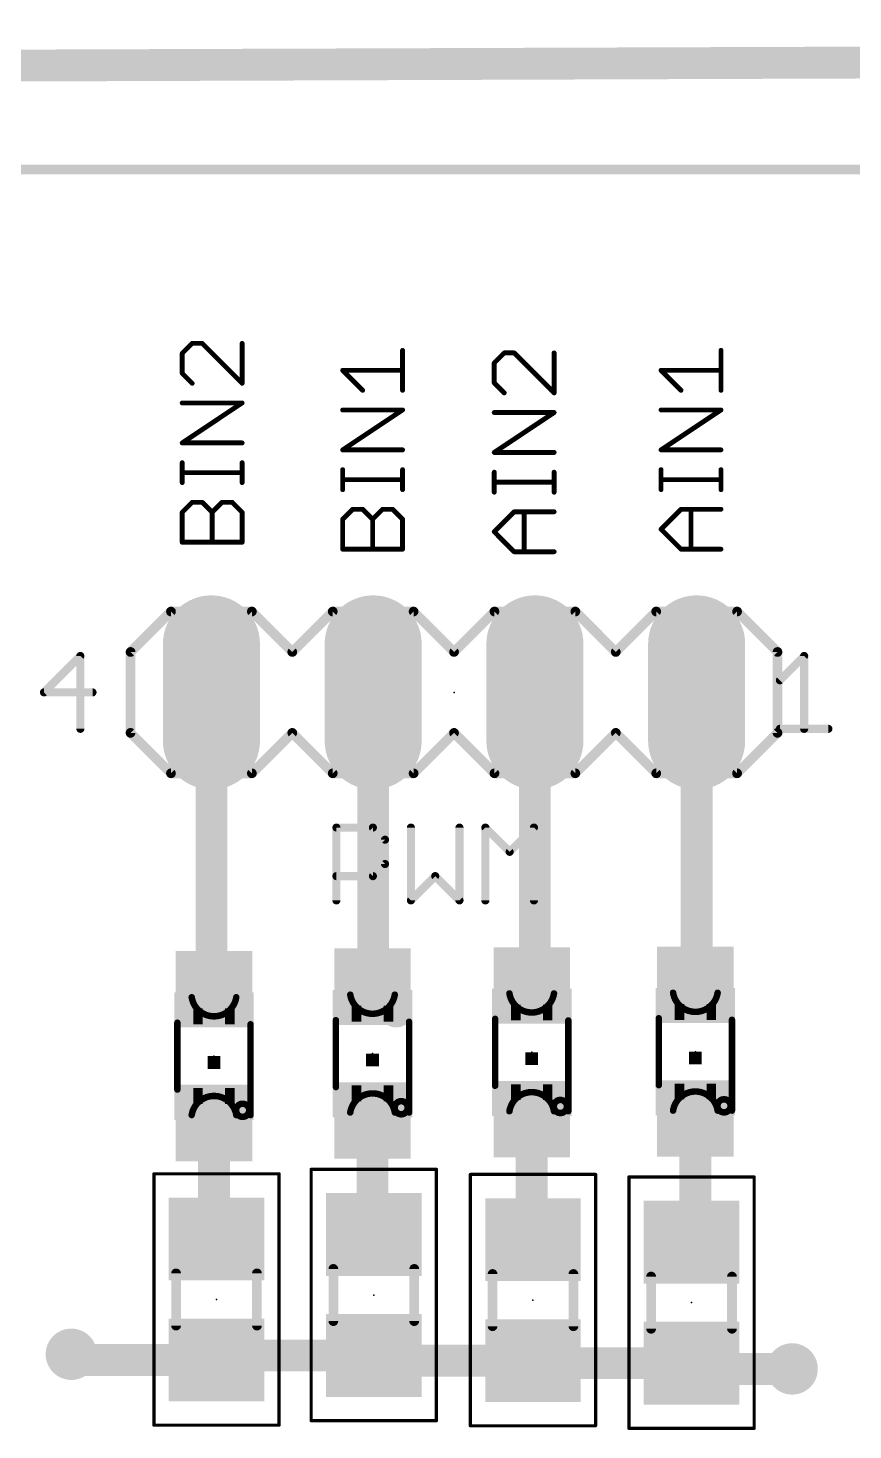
# Model space of a CAD drawing. Extents: x -18 to 155, y -13 to 99.
# Drawn here: x 56.08 to 69.04, y 77.21 to 99.22 of the extents above; entities that cross this region are included whole.
import ezdxf

# ---------------------------------------------------------------- set-up
doc = ezdxf.new("R2010")
doc.units = 0
for name, color, linetype in [('1', 22, 'CONTINUOUS'), ('17', 82, 'CONTINUOUS'), ('18', 82, 'CONTINUOUS'), ('20', 253, 'CONTINUOUS'), ('21', 253, 'CONTINUOUS'), ('23', 7, 'CONTINUOUS'), ('25', 253, 'CONTINUOUS'), ('39', 22, 'CONTINUOUS'), ('51', 253, 'CONTINUOUS')]:
    doc.layers.add(name, color=color, linetype=linetype)

# ---------------------------------------------------------------- blocks, each defined once
blk = doc.blocks.new('RECT')
blk.add_solid([(-0.5, -0.5), (0.5, -0.5), (-0.5, 0.5), (0.5, 0.5)])
blk = doc.blocks.new('LONGP100')
at = {"const_width": 1}
blk.add_lwpolyline([(-0.5, 0), (0.5, 0)], dxfattribs=at)
at = {"const_width": 0.5}
for points in [[(-0.5, 0.25, 1), (-0.5, -0.25)], [(0.5, -0.25, 1), (0.5, 0.25)]]:
    blk.add_lwpolyline(points, format="xyb", dxfattribs=at)
blk = doc.blocks.new('ROUNDV')
at = {"const_width": 0.5}
blk.add_lwpolyline([(0, -0.25, 1), (0, 0.25, 1), (0, -0.25)], format="xyb", dxfattribs=at)

msp = doc.modelspace()

# ---------------------------------------------------------------- linework, layer by layer
at = {"layer": '1', "const_width": 0.5}
for points in [[(-17.4, 98.37), (151.16, 98.97)], [(58.96, 88.79), (58.96, 84.17)], [(61.5, 88.79), (61.5, 84.14)], [(64.04, 88.79), (64.04, 84.24)], [(66.58, 88.79), (66.58, 84.22)], [(58.96, 84.17), (59, 84.13)], [(61.86, 83.8), (61.49, 84.17)], [(61.5, 84.14), (61.86, 83.78)], [(64.04, 84.24), (63.99, 84.19)], [(66.58, 84.22), (66.56, 84.2)], [(61.86, 83.78), (61.86, 83.8)], [(61.49, 82.07), (61.49, 80.3)], [(63.99, 82.09), (63.99, 80.22)], [(66.56, 82.1), (66.56, 80.22)], [(59, 82.03), (59, 80.25)], [(59, 80.25), (59.04, 80.21)], [(61.49, 80.3), (61.51, 80.28)], [(63.99, 80.22), (64.01, 80.2)], [(66.56, 80.22), (66.5, 80.16)], [(56.76, 78.4), (56.85, 78.31)], [(59.04, 78.31), (59.11, 78.38)], [(59.11, 78.38), (61.51, 78.38)], [(61.51, 78.38), (61.59, 78.3)], [(56.85, 78.31), (59.04, 78.31)], [(61.59, 78.3), (64.01, 78.3)], [(64.01, 78.3), (64.05, 78.26)], [(64.05, 78.26), (66.5, 78.26)], [(66.5, 78.26), (66.59, 78.17)], [(66.59, 78.17), (68.08, 78.17)]]:
    msp.add_lwpolyline(points, dxfattribs=at)
at = {"layer": '1', "const_width": 0.25}
for points in [[(59.085, 88.79, 1), (58.835, 88.79)], [(61.625, 88.79, 1), (61.375, 88.79)], [(64.165, 88.79, 1), (63.915, 88.79)], [(66.705, 88.79, 1), (66.455, 88.79)], [(59.0484, 84.2584, 1), (58.8716, 84.0816)], [(58.835, 84.17, 1), (59.085, 84.17)], [(58.9116, 84.0416, 1), (59.0884, 84.2184)], [(61.5784, 84.2584, 1), (61.4016, 84.0816)], [(61.5884, 84.2284, 1), (61.4116, 84.0516)], [(63.9016, 84.2784, 1), (64.0784, 84.1016)], [(63.915, 84.24, 1), (64.165, 84.24)], [(64.1284, 84.1516, 1), (63.9516, 84.3284)], [(66.4716, 84.2884, 1), (66.6484, 84.1116)], [(66.455, 84.22, 1), (66.705, 84.22)], [(66.6684, 84.1316, 1), (66.4916, 84.3084)], [(61.375, 84.14, 1), (61.625, 84.14)], [(61.985, 83.8, 1), (61.735, 83.8)], [(61.735, 83.78, 1), (61.985, 83.78)], [(61.7716, 83.7116, 1), (61.9484, 83.8884)], [(61.7716, 83.6916, 1), (61.9484, 83.8684)], [(61.615, 82.07, 1), (61.365, 82.07)], [(64.115, 82.09, 1), (63.865, 82.09)], [(66.685, 82.1, 1), (66.435, 82.1)], [(59.125, 82.03, 1), (58.875, 82.03)], [(59.0884, 80.3384, 1), (58.9116, 80.1616)], [(58.875, 80.25, 1), (59.125, 80.25)], [(58.9516, 80.1216, 1), (59.1284, 80.2984)], [(61.5784, 80.3884, 1), (61.4016, 80.2116)], [(61.365, 80.3, 1), (61.615, 80.3)], [(61.4216, 80.1916, 1), (61.5984, 80.3684)], [(64.0784, 80.3084, 1), (63.9016, 80.1316)], [(63.865, 80.22, 1), (64.115, 80.22)], [(63.9216, 80.1116, 1), (64.0984, 80.2884)], [(66.4116, 80.2484, 1), (66.5884, 80.0716)], [(66.435, 80.22, 1), (66.685, 80.22)], [(66.6484, 80.1316, 1), (66.4716, 80.3084)], [(56.8484, 78.4884, 1), (56.6716, 78.3116)], [(59.11, 78.505, 1), (59.11, 78.255)], [(59.1984, 78.2916, 1), (59.0216, 78.4684)], [(61.5984, 78.4684, 1), (61.4216, 78.2916)], [(61.51, 78.255, 1), (61.51, 78.505)], [(56.85, 78.435, 1), (56.85, 78.185)], [(56.7616, 78.2216, 1), (56.9384, 78.3984)], [(58.9516, 78.3984, 1), (59.1284, 78.2216)], [(59.04, 78.185, 1), (59.04, 78.435)], [(61.59, 78.425, 1), (61.59, 78.175)], [(61.5016, 78.2116, 1), (61.6784, 78.3884)], [(64.0984, 78.3884, 1), (63.9216, 78.2116)], [(64.05, 78.385, 1), (64.05, 78.135)], [(63.9616, 78.1716, 1), (64.1384, 78.3484)], [(64.01, 78.175, 1), (64.01, 78.425)], [(66.5884, 78.3484, 1), (66.4116, 78.1716)], [(66.59, 78.295, 1), (66.59, 78.045)], [(66.5, 78.135, 1), (66.5, 78.385)], [(66.5016, 78.0816, 1), (66.6784, 78.2584)], [(68.08, 78.045, 1), (68.08, 78.295)]]:
    msp.add_lwpolyline(points, format="xyb", dxfattribs=at)
at = {"layer": '20', "const_width": 0.1524}
msp.add_lwpolyline([(-12, 97), (144, 97)], dxfattribs=at)
at = {"layer": '21'}
for points, const_width in [([(57.69, 89.425), (58.325, 90.06)], 0.1524), ([(58.325, 90.06), (59.595, 90.06)], 0.1524), ([(60.23, 89.425), (59.595, 90.06)], 0.1524), ([(60.23, 89.425), (60.865, 90.06)], 0.1524), ([(60.865, 90.06), (62.135, 90.06)], 0.1524), ([(62.135, 90.06), (62.77, 89.425)], 0.1524), ([(62.77, 89.425), (63.405, 90.06)], 0.1524), ([(63.405, 90.06), (64.675, 90.06)], 0.1524), ([(64.675, 90.06), (65.31, 89.425)], 0.1524), ([(65.31, 89.425), (65.945, 90.06)], 0.1524), ([(65.945, 90.06), (67.215, 90.06)], 0.1524), ([(67.85, 89.425), (67.215, 90.06)], 0.1524), ([(56.9021, 89.3625), (56.3301, 88.7905)], 0.127), ([(56.9021, 88.2185), (56.9021, 89.3625)], 0.127), ([(57.69, 88.155), (57.69, 89.425)], 0.1524), ([(67.85, 88.155), (67.85, 89.425)], 0.1524), ([(67.8871, 88.9811), (68.2684, 89.3625)], 0.127), ([(68.2684, 89.3625), (68.2684, 88.2185)], 0.127), ([(56.3301, 88.7905), (57.0928, 88.7905)], 0.127), ([(67.8871, 88.2185), (68.6498, 88.2185)], 0.127), ([(58.325, 87.52), (57.69, 88.155)], 0.1524), ([(59.595, 87.52), (60.23, 88.155)], 0.1524), ([(60.865, 87.52), (60.23, 88.155)], 0.1524), ([(62.77, 88.155), (62.135, 87.52)], 0.1524), ([(63.405, 87.52), (62.77, 88.155)], 0.1524), ([(65.31, 88.155), (64.675, 87.52)], 0.1524), ([(65.945, 87.52), (65.31, 88.155)], 0.1524), ([(67.215, 87.52), (67.85, 88.155)], 0.1524), ([(59.595, 87.52), (58.325, 87.52)], 0.1524), ([(62.135, 87.52), (60.865, 87.52)], 0.1524), ([(64.675, 87.52), (63.405, 87.52)], 0.1524), ([(67.215, 87.52), (65.945, 87.52)], 0.1524)]:
    msp.add_lwpolyline(points, dxfattribs=dict(at, const_width=const_width))
for points, const_width in [([(58.325, 90.0981, 1), (58.325, 90.0219)], 0.0762), ([(58.3519, 90.0331, 1), (58.2981, 90.0869)], 0.0762), ([(59.6219, 90.0869, 1), (59.5681, 90.0331)], 0.0762), ([(59.595, 90.0219, 1), (59.595, 90.0981)], 0.0762), ([(60.865, 90.0981, 1), (60.865, 90.0219)], 0.0762), ([(60.8919, 90.0331, 1), (60.8381, 90.0869)], 0.0762), ([(62.1619, 90.0869, 1), (62.1081, 90.0331)], 0.0762), ([(62.135, 90.0219, 1), (62.135, 90.0981)], 0.0762), ([(63.405, 90.0981, 1), (63.405, 90.0219)], 0.0762), ([(63.4319, 90.0331, 1), (63.3781, 90.0869)], 0.0762), ([(64.7019, 90.0869, 1), (64.6481, 90.0331)], 0.0762), ([(64.675, 90.0219, 1), (64.675, 90.0981)], 0.0762), ([(65.945, 90.0981, 1), (65.945, 90.0219)], 0.0762), ([(65.9719, 90.0331, 1), (65.9181, 90.0869)], 0.0762), ([(67.2419, 90.0869, 1), (67.1881, 90.0331)], 0.0762), ([(67.215, 90.0219, 1), (67.215, 90.0981)], 0.0762), ([(56.9338, 89.3625, 1), (56.8703, 89.3625)], 0.0635), ([(56.9245, 89.34, 1), (56.8796, 89.3849)], 0.0635), ([(57.7281, 89.425, 1), (57.6519, 89.425)], 0.0762), ([(57.6631, 89.4519, 1), (57.7169, 89.3981)], 0.0762), ([(60.2031, 89.4519, 1), (60.2569, 89.3981)], 0.0762), ([(60.2031, 89.3981, 1), (60.2569, 89.4519)], 0.0762), ([(62.7431, 89.4519, 1), (62.7969, 89.3981)], 0.0762), ([(62.7431, 89.3981, 1), (62.7969, 89.4519)], 0.0762), ([(65.2831, 89.4519, 1), (65.3369, 89.3981)], 0.0762), ([(65.2831, 89.3981, 1), (65.3369, 89.4519)], 0.0762), ([(67.8881, 89.425, 1), (67.8119, 89.425)], 0.0762), ([(67.8231, 89.3981, 1), (67.8769, 89.4519)], 0.0762), ([(68.3002, 89.3625, 1), (68.2367, 89.3625)], 0.0635), ([(68.2909, 89.34, 1), (68.246, 89.3849)], 0.0635), ([(67.8647, 89.0036, 1), (67.9096, 88.9587)], 0.0635), ([(56.3301, 88.8222, 1), (56.3301, 88.7587)], 0.0635), ([(56.3077, 88.8129, 1), (56.3526, 88.768)], 0.0635), ([(57.0928, 88.7587, 1), (57.0928, 88.8222)], 0.0635), ([(67.8871, 88.2503, 1), (67.8871, 88.1868)], 0.0635), ([(68.6498, 88.1868, 1), (68.6498, 88.2503)], 0.0635), ([(56.8703, 88.2185, 1), (56.9338, 88.2185)], 0.0635), ([(57.6519, 88.155, 1), (57.7281, 88.155)], 0.0762), ([(57.7169, 88.1819, 1), (57.6631, 88.1281)], 0.0762), ([(60.2569, 88.1819, 1), (60.2031, 88.1281)], 0.0762), ([(60.2569, 88.1281, 1), (60.2031, 88.1819)], 0.0762), ([(62.7969, 88.1819, 1), (62.7431, 88.1281)], 0.0762), ([(62.7969, 88.1281, 1), (62.7431, 88.1819)], 0.0762), ([(65.3369, 88.1819, 1), (65.2831, 88.1281)], 0.0762), ([(65.3369, 88.1281, 1), (65.2831, 88.1819)], 0.0762), ([(67.8119, 88.155, 1), (67.8881, 88.155)], 0.0762), ([(67.8769, 88.1281, 1), (67.8231, 88.1819)], 0.0762), ([(68.2367, 88.2185, 1), (68.3002, 88.2185)], 0.0635), ([(58.325, 87.5581, 1), (58.325, 87.4819)], 0.0762), ([(59.595, 87.4819, 1), (59.595, 87.5581)], 0.0762), ([(60.865, 87.5581, 1), (60.865, 87.4819)], 0.0762), ([(62.135, 87.4819, 1), (62.135, 87.5581)], 0.0762), ([(63.405, 87.5581, 1), (63.405, 87.4819)], 0.0762), ([(64.675, 87.4819, 1), (64.675, 87.5581)], 0.0762), ([(65.945, 87.5581, 1), (65.945, 87.4819)], 0.0762), ([(67.215, 87.4819, 1), (67.215, 87.5581)], 0.0762), ([(58.2981, 87.4931, 1), (58.3519, 87.5469)], 0.0762), ([(59.5681, 87.5469, 1), (59.6219, 87.4931)], 0.0762), ([(60.8381, 87.4931, 1), (60.8919, 87.5469)], 0.0762), ([(62.1081, 87.5469, 1), (62.1619, 87.4931)], 0.0762), ([(63.3781, 87.4931, 1), (63.4319, 87.5469)], 0.0762), ([(64.6481, 87.5469, 1), (64.7019, 87.4931)], 0.0762), ([(65.9181, 87.4931, 1), (65.9719, 87.5469)], 0.0762), ([(67.1881, 87.5469, 1), (67.2419, 87.4931)], 0.0762)]:
    msp.add_lwpolyline(points, format="xyb", dxfattribs=dict(at, const_width=const_width))
at = {"layer": '23'}
for p in [(62.77, 88.79), (59, 83.08), (61.49, 83.12), (63.99, 83.14), (66.56, 83.15), (59.04, 79.26), (61.51, 79.33), (64.01, 79.25), (66.5, 79.21)]:
    msp.add_point(p, dxfattribs=at)
at = {"layer": '25'}
for points, const_width in [([(58.6581, 94.2699), (58.5013, 94.1131)], 0.0762), ([(58.8148, 94.2699), (58.6581, 94.2699)], 0.0762), ([(59.4419, 93.6428), (58.8148, 94.2699)], 0.0762), ([(59.4419, 94.2699), (59.4419, 93.6428)], 0.0762), ([(61.9619, 93.5328), (61.9619, 94.1599)], 0.0762), ([(66.9619, 93.5328), (66.9619, 94.1599)], 0.0762), ([(58.5013, 94.1131), (58.5013, 93.7996)], 0.0762), ([(63.5581, 94.1199), (63.4013, 93.9631)], 0.0762), ([(63.4013, 93.9631), (63.4013, 93.6496)], 0.0762), ([(63.7148, 94.1199), (63.5581, 94.1199)], 0.0762), ([(64.3419, 93.4928), (63.7148, 94.1199)], 0.0762), ([(64.3419, 94.1199), (64.3419, 93.4928)], 0.0762), ([(58.5013, 93.7996), (58.6581, 93.6428)], 0.0762), ([(61.3348, 93.5328), (61.0213, 93.8464)], 0.0762), ([(61.0213, 93.8464), (61.9619, 93.8464)], 0.0762), ([(66.3348, 93.5328), (66.0213, 93.8464)], 0.0762), ([(66.0213, 93.8464), (66.9619, 93.8464)], 0.0762), ([(63.4013, 93.6496), (63.5581, 93.4928)], 0.0762), ([(58.5013, 92.7073), (59.4419, 93.3344)], 0.0762), ([(59.4419, 93.3344), (58.5013, 93.3344)], 0.0762), ([(61.0213, 92.5973), (61.9619, 93.2244)], 0.0762), ([(61.9619, 93.2244), (61.0213, 93.2244)], 0.0762), ([(63.4013, 92.5573), (64.3419, 93.1844)], 0.0762), ([(64.3419, 93.1844), (63.4013, 93.1844)], 0.0762), ([(66.0213, 92.5973), (66.9619, 93.2244)], 0.0762), ([(66.9619, 93.2244), (66.0213, 93.2244)], 0.0762), ([(59.4419, 92.7073), (58.5013, 92.7073)], 0.0762), ([(58.5013, 92.0836), (58.5013, 92.3972)], 0.0762), ([(59.4419, 92.0836), (59.4419, 92.3972)], 0.0762), ([(61.9619, 92.5973), (61.0213, 92.5973)], 0.0762), ([(64.3419, 92.5573), (63.4013, 92.5573)], 0.0762), ([(66.9619, 92.5973), (66.0213, 92.5973)], 0.0762), ([(59.4419, 92.2404), (58.5013, 92.2404)], 0.0762), ([(61.0213, 91.9736), (61.0213, 92.2872)], 0.0762), ([(61.9619, 91.9736), (61.9619, 92.2872)], 0.0762), ([(63.4013, 91.9336), (63.4013, 92.2472)], 0.0762), ([(64.3419, 91.9336), (64.3419, 92.2472)], 0.0762), ([(66.0213, 91.9736), (66.0213, 92.2872)], 0.0762), ([(66.9619, 91.9736), (66.9619, 92.2872)], 0.0762), ([(61.9619, 92.1304), (61.0213, 92.1304)], 0.0762), ([(64.3419, 92.0904), (63.4013, 92.0904)], 0.0762), ([(66.9619, 92.1304), (66.0213, 92.1304)], 0.0762), ([(58.5013, 91.6184), (58.6581, 91.7752)], 0.0762), ([(58.6581, 91.7752), (58.8148, 91.7752)], 0.0762), ([(58.8148, 91.7752), (58.9716, 91.6184)], 0.0762), ([(58.9716, 91.6184), (59.1284, 91.7752)], 0.0762), ([(59.1284, 91.7752), (59.2851, 91.7752)], 0.0762), ([(59.2851, 91.7752), (59.4419, 91.6184)], 0.0762), ([(58.5013, 91.1481), (58.5013, 91.6184)], 0.0762), ([(58.9716, 91.1481), (58.9716, 91.6184)], 0.0762), ([(59.4419, 91.6184), (59.4419, 91.1481)], 0.0762), ([(61.0213, 91.5084), (61.1781, 91.6652)], 0.0762), ([(61.1781, 91.6652), (61.3348, 91.6652)], 0.0762), ([(61.3348, 91.6652), (61.4916, 91.5084)], 0.0762), ([(61.4916, 91.5084), (61.6484, 91.6652)], 0.0762), ([(61.6484, 91.6652), (61.8051, 91.6652)], 0.0762), ([(61.8051, 91.6652), (61.9619, 91.5084)], 0.0762), ([(63.4013, 91.3116), (63.7148, 91.6252)], 0.0762), ([(63.7148, 91.6252), (64.3419, 91.6252)], 0.0762), ([(63.8716, 90.9981), (63.8716, 91.6252)], 0.0762), ([(66.0213, 91.3516), (66.3348, 91.6652)], 0.0762), ([(66.3348, 91.6652), (66.9619, 91.6652)], 0.0762), ([(66.4916, 91.0381), (66.4916, 91.6652)], 0.0762), ([(61.0213, 91.0381), (61.0213, 91.5084)], 0.0762), ([(61.4916, 91.0381), (61.4916, 91.5084)], 0.0762), ([(61.9619, 91.5084), (61.9619, 91.0381)], 0.0762), ([(63.7148, 90.9981), (63.4013, 91.3116)], 0.0762), ([(66.3348, 91.0381), (66.0213, 91.3516)], 0.0762), ([(59.4419, 91.1481), (58.5013, 91.1481)], 0.0762), ([(61.9619, 91.0381), (61.0213, 91.0381)], 0.0762), ([(64.3419, 90.9981), (63.7148, 90.9981)], 0.0762), ([(66.9619, 91.0381), (66.3348, 91.0381)], 0.0762), ([(60.9235, 85.5245), (60.9235, 86.6685)], 0.127), ([(60.9235, 86.6685), (61.4955, 86.6685)], 0.127), ([(61.4955, 86.6685), (61.6862, 86.4778)], 0.127), ([(62.0929, 86.6685), (62.0929, 85.5245)], 0.127), ([(62.8555, 85.5245), (62.8555, 86.6685)], 0.127), ([(63.2623, 85.5245), (63.2623, 86.6685)], 0.127), ([(63.2623, 86.6685), (63.6436, 86.2872)], 0.127), ([(63.6436, 86.2872), (64.0249, 86.6685)], 0.127), ([(64.0249, 86.6685), (64.0249, 85.5245)], 0.127), ([(61.6862, 86.4778), (61.6862, 86.0965)], 0.127), ([(61.6862, 86.0965), (61.4955, 85.9058)], 0.127), ([(61.4955, 85.9058), (60.9235, 85.9058)], 0.127), ([(62.0929, 85.5245), (62.4742, 85.9058)], 0.127), ([(62.4742, 85.9058), (62.8555, 85.5245)], 0.127)]:
    msp.add_lwpolyline(points, dxfattribs=dict(at, const_width=const_width))
for points, const_width in [([(58.6581, 94.2889, 1), (58.6581, 94.2508)], 0.0381), ([(58.6715, 94.2564, 1), (58.6446, 94.2834)], 0.0381), ([(58.8283, 94.2834, 1), (58.8014, 94.2564)], 0.0381), ([(58.8148, 94.2508, 1), (58.8148, 94.2889)], 0.0381), ([(59.461, 94.2699, 1), (59.4229, 94.2699)], 0.0381), ([(61.9809, 94.1599, 1), (61.9428, 94.1599)], 0.0381), ([(66.9809, 94.1599, 1), (66.9429, 94.1599)], 0.0381), ([(58.5203, 94.1131, 1), (58.4822, 94.1131)], 0.0381), ([(58.4878, 94.1266, 1), (58.5148, 94.0996)], 0.0381), ([(63.4203, 93.9631, 1), (63.3822, 93.9631)], 0.0381), ([(63.3878, 93.9766, 1), (63.4148, 93.9496)], 0.0381), ([(63.5581, 94.1389, 1), (63.5581, 94.1008)], 0.0381), ([(63.5715, 94.1064, 1), (63.5446, 94.1334)], 0.0381), ([(63.7283, 94.1334, 1), (63.7014, 94.1064)], 0.0381), ([(63.7148, 94.1008, 1), (63.7148, 94.1389)], 0.0381), ([(64.361, 94.1199, 1), (64.3229, 94.1199)], 0.0381), ([(58.4822, 93.7996, 1), (58.5203, 93.7996)], 0.0381), ([(58.5148, 93.8131, 1), (58.4878, 93.7861)], 0.0381), ([(61.0348, 93.8598, 1), (61.0078, 93.8329)], 0.0381), ([(61.0213, 93.8654, 1), (61.0213, 93.8273)], 0.0381), ([(61.9619, 93.8273, 1), (61.9619, 93.8654)], 0.0381), ([(66.0348, 93.8598, 1), (66.0078, 93.8329)], 0.0381), ([(66.0213, 93.8654, 1), (66.0213, 93.8273)], 0.0381), ([(66.9619, 93.8273, 1), (66.9619, 93.8654)], 0.0381), ([(58.6446, 93.6293, 1), (58.6715, 93.6563)], 0.0381), ([(59.4229, 93.6428, 1), (59.461, 93.6428)], 0.0381), ([(59.4284, 93.6293, 1), (59.4554, 93.6563)], 0.0381), ([(61.3214, 93.5193, 1), (61.3483, 93.5463)], 0.0381), ([(61.9428, 93.5328, 1), (61.9809, 93.5328)], 0.0381), ([(63.3822, 93.6496, 1), (63.4203, 93.6496)], 0.0381), ([(63.4148, 93.6631, 1), (63.3878, 93.6361)], 0.0381), ([(66.3214, 93.5193, 1), (66.3483, 93.5463)], 0.0381), ([(66.9429, 93.5328, 1), (66.9809, 93.5328)], 0.0381), ([(58.5013, 93.3534, 1), (58.5013, 93.3153)], 0.0381), ([(59.4525, 93.3185, 1), (59.4313, 93.3502)], 0.0381), ([(59.4419, 93.3153, 1), (59.4419, 93.3534)], 0.0381), ([(63.5446, 93.4793, 1), (63.5715, 93.5063)], 0.0381), ([(64.3229, 93.4928, 1), (64.361, 93.4928)], 0.0381), ([(64.3284, 93.4793, 1), (64.3554, 93.5063)], 0.0381), ([(61.0213, 93.2434, 1), (61.0213, 93.2053)], 0.0381), ([(61.9725, 93.2085, 1), (61.9513, 93.2402)], 0.0381), ([(61.9619, 93.2053, 1), (61.9619, 93.2434)], 0.0381), ([(63.4013, 93.2034, 1), (63.4013, 93.1653)], 0.0381), ([(64.3525, 93.1685, 1), (64.3313, 93.2002)], 0.0381), ([(64.3419, 93.1653, 1), (64.3419, 93.2034)], 0.0381), ([(66.0213, 93.2434, 1), (66.0213, 93.2053)], 0.0381), ([(66.9725, 93.2085, 1), (66.9513, 93.2402)], 0.0381), ([(66.9619, 93.2053, 1), (66.9619, 93.2434)], 0.0381), ([(58.5013, 92.7263, 1), (58.5013, 92.6882)], 0.0381), ([(58.4907, 92.7231, 1), (58.5119, 92.6914)], 0.0381), ([(59.4419, 92.6882, 1), (59.4419, 92.7263)], 0.0381), ([(58.5203, 92.3972, 1), (58.4822, 92.3972)], 0.0381), ([(59.461, 92.3972, 1), (59.4229, 92.3972)], 0.0381), ([(61.0213, 92.6163, 1), (61.0213, 92.5782)], 0.0381), ([(61.0107, 92.6131, 1), (61.0319, 92.5814)], 0.0381), ([(61.9619, 92.5782, 1), (61.9619, 92.6163)], 0.0381), ([(63.4013, 92.5763, 1), (63.4013, 92.5382)], 0.0381), ([(63.3907, 92.5731, 1), (63.4119, 92.5414)], 0.0381), ([(64.3419, 92.5382, 1), (64.3419, 92.5763)], 0.0381), ([(66.0213, 92.6163, 1), (66.0213, 92.5782)], 0.0381), ([(66.0107, 92.6131, 1), (66.0319, 92.5814)], 0.0381), ([(66.9619, 92.5782, 1), (66.9619, 92.6163)], 0.0381), ([(58.5013, 92.2594, 1), (58.5013, 92.2213)], 0.0381), ([(59.4419, 92.2213, 1), (59.4419, 92.2594)], 0.0381), ([(61.0403, 92.2872, 1), (61.0022, 92.2872)], 0.0381), ([(61.9809, 92.2872, 1), (61.9428, 92.2872)], 0.0381), ([(63.4203, 92.2472, 1), (63.3822, 92.2472)], 0.0381), ([(64.361, 92.2472, 1), (64.3229, 92.2472)], 0.0381), ([(66.0403, 92.2872, 1), (66.0022, 92.2872)], 0.0381), ([(66.9809, 92.2872, 1), (66.9429, 92.2872)], 0.0381), ([(58.4822, 92.0836, 1), (58.5203, 92.0836)], 0.0381), ([(59.4229, 92.0836, 1), (59.461, 92.0836)], 0.0381), ([(61.0213, 92.1494, 1), (61.0213, 92.1113)], 0.0381), ([(61.9619, 92.1113, 1), (61.9619, 92.1494)], 0.0381), ([(63.4013, 92.1094, 1), (63.4013, 92.0713)], 0.0381), ([(64.3419, 92.0713, 1), (64.3419, 92.1094)], 0.0381), ([(66.0213, 92.1494, 1), (66.0213, 92.1113)], 0.0381), ([(66.9619, 92.1113, 1), (66.9619, 92.1494)], 0.0381), ([(58.6581, 91.7942, 1), (58.6581, 91.7561)], 0.0381), ([(58.6715, 91.7617, 1), (58.6446, 91.7886)], 0.0381), ([(58.8283, 91.7886, 1), (58.8014, 91.7617)], 0.0381), ([(58.8148, 91.7561, 1), (58.8148, 91.7942)], 0.0381), ([(59.1284, 91.7942, 1), (59.1284, 91.7561)], 0.0381), ([(59.1418, 91.7617, 1), (59.1149, 91.7886)], 0.0381), ([(59.2986, 91.7886, 1), (59.2717, 91.7617)], 0.0381), ([(59.2851, 91.7561, 1), (59.2851, 91.7942)], 0.0381), ([(61.0022, 91.9736, 1), (61.0403, 91.9736)], 0.0381), ([(61.9428, 91.9736, 1), (61.9809, 91.9736)], 0.0381), ([(63.3822, 91.9336, 1), (63.4203, 91.9336)], 0.0381), ([(64.3229, 91.9336, 1), (64.361, 91.9336)], 0.0381), ([(66.0022, 91.9736, 1), (66.0403, 91.9736)], 0.0381), ([(66.9429, 91.9736, 1), (66.9809, 91.9736)], 0.0381), ([(58.5203, 91.6184, 1), (58.4822, 91.6184)], 0.0381), ([(58.4878, 91.6319, 1), (58.5148, 91.6049)], 0.0381), ([(58.9907, 91.6184, 1), (58.9526, 91.6184)], 0.0381), ([(58.9581, 91.6319, 1), (58.9851, 91.6049)], 0.0381), ([(58.9581, 91.6049, 1), (58.9851, 91.6319)], 0.0381), ([(59.461, 91.6184, 1), (59.4229, 91.6184)], 0.0381), ([(59.4284, 91.6049, 1), (59.4554, 91.6319)], 0.0381), ([(61.1781, 91.6842, 1), (61.1781, 91.6461)], 0.0381), ([(61.1915, 91.6517, 1), (61.1646, 91.6786)], 0.0381), ([(61.3483, 91.6786, 1), (61.3214, 91.6517)], 0.0381), ([(61.3348, 91.6461, 1), (61.3348, 91.6842)], 0.0381), ([(61.6484, 91.6842, 1), (61.6484, 91.6461)], 0.0381), ([(61.6618, 91.6517, 1), (61.6349, 91.6786)], 0.0381), ([(61.8186, 91.6786, 1), (61.7917, 91.6517)], 0.0381), ([(61.8051, 91.6461, 1), (61.8051, 91.6842)], 0.0381), ([(63.7148, 91.6442, 1), (63.7148, 91.6061)], 0.0381), ([(63.7283, 91.6117, 1), (63.7014, 91.6386)], 0.0381), ([(63.8907, 91.6252, 1), (63.8526, 91.6252)], 0.0381), ([(64.3419, 91.6061, 1), (64.3419, 91.6442)], 0.0381), ([(66.3348, 91.6842, 1), (66.3348, 91.6461)], 0.0381), ([(66.3483, 91.6517, 1), (66.3214, 91.6786)], 0.0381), ([(66.5106, 91.6652, 1), (66.4726, 91.6652)], 0.0381), ([(66.9619, 91.6461, 1), (66.9619, 91.6842)], 0.0381), ([(61.0403, 91.5084, 1), (61.0022, 91.5084)], 0.0381), ([(61.0078, 91.5219, 1), (61.0348, 91.4949)], 0.0381), ([(61.5107, 91.5084, 1), (61.4726, 91.5084)], 0.0381), ([(61.4781, 91.5219, 1), (61.5051, 91.4949)], 0.0381), ([(61.4781, 91.4949, 1), (61.5051, 91.5219)], 0.0381), ([(61.9809, 91.5084, 1), (61.9428, 91.5084)], 0.0381), ([(61.9484, 91.4949, 1), (61.9754, 91.5219)], 0.0381), ([(63.4148, 91.3251, 1), (63.3878, 91.2982)], 0.0381), ([(63.3878, 91.3251, 1), (63.4148, 91.2982)], 0.0381), ([(66.0348, 91.3651, 1), (66.0078, 91.3382)], 0.0381), ([(66.0078, 91.3651, 1), (66.0348, 91.3382)], 0.0381), ([(58.4822, 91.1481, 1), (58.5203, 91.1481)], 0.0381), ([(58.5013, 91.1671, 1), (58.5013, 91.1291)], 0.0381), ([(58.9526, 91.1481, 1), (58.9907, 91.1481)], 0.0381), ([(59.4229, 91.1481, 1), (59.461, 91.1481)], 0.0381), ([(59.4419, 91.1291, 1), (59.4419, 91.1671)], 0.0381), ([(61.0213, 91.0571, 1), (61.0213, 91.0191)], 0.0381), ([(61.0022, 91.0381, 1), (61.0403, 91.0381)], 0.0381), ([(61.4726, 91.0381, 1), (61.5107, 91.0381)], 0.0381), ([(61.9428, 91.0381, 1), (61.9809, 91.0381)], 0.0381), ([(61.9619, 91.0191, 1), (61.9619, 91.0571)], 0.0381), ([(63.7148, 91.0172, 1), (63.7148, 90.9791)], 0.0381), ([(63.7014, 90.9846, 1), (63.7283, 91.0116)], 0.0381), ([(63.8526, 90.9981, 1), (63.8907, 90.9981)], 0.0381), ([(64.3419, 90.9791, 1), (64.3419, 91.0172)], 0.0381), ([(66.3348, 91.0571, 1), (66.3348, 91.0191)], 0.0381), ([(66.3214, 91.0246, 1), (66.3483, 91.0516)], 0.0381), ([(66.4726, 91.0381, 1), (66.5106, 91.0381)], 0.0381), ([(66.9619, 91.0191, 1), (66.9619, 91.0571)], 0.0381), ([(60.9235, 86.7002, 1), (60.9235, 86.6367)], 0.0635), ([(60.9553, 86.6685, 1), (60.8918, 86.6685)], 0.0635), ([(61.5179, 86.6909, 1), (61.473, 86.646)], 0.0635), ([(61.4955, 86.6367, 1), (61.4955, 86.7002)], 0.0635), ([(62.1246, 86.6685, 1), (62.0611, 86.6685)], 0.0635), ([(62.8873, 86.6685, 1), (62.8238, 86.6685)], 0.0635), ([(63.294, 86.6685, 1), (63.2305, 86.6685)], 0.0635), ([(63.2847, 86.6909, 1), (63.2398, 86.646)], 0.0635), ([(64.0567, 86.6685, 1), (63.9932, 86.6685)], 0.0635), ([(64.0474, 86.646, 1), (64.0025, 86.6909)], 0.0635), ([(61.7179, 86.4778, 1), (61.6544, 86.4778)], 0.0635), ([(61.6637, 86.4554, 1), (61.7086, 86.5003)], 0.0635), ([(63.6212, 86.3096, 1), (63.6661, 86.2647)], 0.0635), ([(63.6212, 86.2647, 1), (63.6661, 86.3096)], 0.0635), ([(61.6544, 86.0965, 1), (61.7179, 86.0965)], 0.0635), ([(61.7086, 86.074, 1), (61.6637, 86.1189)], 0.0635), ([(60.9235, 85.9376, 1), (60.9235, 85.8741)], 0.0635), ([(61.473, 85.9283, 1), (61.5179, 85.8834)], 0.0635), ([(61.4955, 85.8741, 1), (61.4955, 85.9376)], 0.0635), ([(62.4967, 85.9283, 1), (62.4518, 85.8834)], 0.0635), ([(62.4967, 85.8834, 1), (62.4518, 85.9283)], 0.0635), ([(60.8918, 85.5245, 1), (60.9553, 85.5245)], 0.0635), ([(62.0704, 85.547, 1), (62.1153, 85.502)], 0.0635), ([(62.0611, 85.5245, 1), (62.1246, 85.5245)], 0.0635), ([(62.8238, 85.5245, 1), (62.8873, 85.5245)], 0.0635), ([(62.8331, 85.502, 1), (62.878, 85.547)], 0.0635), ([(63.2305, 85.5245, 1), (63.294, 85.5245)], 0.0635), ([(63.9932, 85.5245, 1), (64.0567, 85.5245)], 0.0635)]:
    msp.add_lwpolyline(points, format="xyb", dxfattribs=dict(at, const_width=const_width))
at = {"layer": '39', "const_width": 0.0508}
for points in [[(58.057, 77.287), (58.057, 81.233)], [(58.057, 81.233), (60.023, 81.233)], [(60.023, 81.233), (60.023, 77.287)], [(60.527, 77.357), (60.527, 81.303)], [(60.527, 81.303), (62.493, 81.303)], [(62.493, 81.303), (62.493, 77.357)], [(63.027, 77.277), (63.027, 81.223)], [(63.027, 81.223), (64.993, 81.223)], [(64.993, 81.223), (64.993, 77.277)], [(65.517, 77.237), (65.517, 81.183)], [(65.517, 81.183), (67.483, 81.183)], [(67.483, 81.183), (67.483, 77.237)], [(60.023, 77.287), (58.057, 77.287)], [(62.493, 77.357), (60.527, 77.357)], [(64.993, 77.277), (63.027, 77.277)], [(67.483, 77.237), (65.517, 77.237)]]:
    msp.add_lwpolyline(points, dxfattribs=at)
at = {"layer": '39', "const_width": 0.0254}
for points in [[(58.0697, 81.233, 1), (58.0443, 81.233)], [(58.057, 81.2457, 1), (58.057, 81.2203)], [(60.0357, 81.233, 1), (60.0103, 81.233)], [(60.023, 81.2203, 1), (60.023, 81.2457)], [(60.5397, 81.303, 1), (60.5143, 81.303)], [(60.527, 81.3157, 1), (60.527, 81.2903)], [(62.5057, 81.303, 1), (62.4803, 81.303)], [(62.493, 81.2903, 1), (62.493, 81.3157)], [(63.0397, 81.223, 1), (63.0143, 81.223)], [(63.027, 81.2357, 1), (63.027, 81.2103)], [(65.0057, 81.223, 1), (64.9803, 81.223)], [(64.993, 81.2103, 1), (64.993, 81.2357)], [(65.5297, 81.183, 1), (65.5043, 81.183)], [(65.517, 81.1957, 1), (65.517, 81.1703)], [(67.4957, 81.183, 1), (67.4703, 81.183)], [(67.483, 81.1703, 1), (67.483, 81.1957)], [(58.057, 77.2997, 1), (58.057, 77.2743)], [(58.0443, 77.287, 1), (58.0697, 77.287)], [(60.0103, 77.287, 1), (60.0357, 77.287)], [(60.023, 77.2743, 1), (60.023, 77.2997)], [(60.527, 77.3697, 1), (60.527, 77.3443)], [(60.5143, 77.357, 1), (60.5397, 77.357)], [(62.4803, 77.357, 1), (62.5057, 77.357)], [(62.493, 77.3443, 1), (62.493, 77.3697)], [(63.027, 77.2897, 1), (63.027, 77.2643)], [(63.0143, 77.277, 1), (63.0397, 77.277)], [(64.9803, 77.277, 1), (65.0057, 77.277)], [(64.993, 77.2643, 1), (64.993, 77.2897)], [(65.517, 77.2497, 1), (65.517, 77.2243)], [(65.5043, 77.237, 1), (65.5297, 77.237)], [(67.4703, 77.237, 1), (67.4957, 77.237)], [(67.483, 77.2243, 1), (67.483, 77.2497)]]:
    msp.add_lwpolyline(points, format="xyb", dxfattribs=at)
at = {"layer": '51'}
for points, const_width in [([(61.14, 84.045, 0.8571), (61.84, 84.045)], 0.1016), ([(61.1651, 84.0489, 1), (61.1149, 84.0411)], 0.0508), ([(61.8651, 84.0411, 1), (61.8149, 84.0489)], 0.0508), ([(63.64, 84.065, 0.8571), (64.34, 84.065)], 0.1016), ([(63.6651, 84.0689, 1), (63.6149, 84.0611)], 0.0508), ([(64.3651, 84.0611, 1), (64.3149, 84.0689)], 0.0508), ([(66.21, 84.075, 0.8571), (66.91, 84.075)], 0.1016), ([(66.2351, 84.0789, 1), (66.1849, 84.0711)], 0.0508), ([(66.9351, 84.0711, 1), (66.8849, 84.0789)], 0.0508), ([(58.65, 84.005, 0.8571), (59.35, 84.005)], 0.1016), ([(58.6751, 84.0089, 1), (58.6249, 84.0011)], 0.0508), ([(59.3751, 84.0011, 1), (59.3249, 84.0089)], 0.0508), ([(58.4504, 83.605, 1), (58.3996, 83.605)], 0.0508), ([(60.9404, 83.645, 1), (60.8896, 83.645)], 0.0508), ([(62.0904, 83.62, 1), (62.0396, 83.62)], 0.0508), ([(63.4404, 83.665, 1), (63.3896, 83.665)], 0.0508), ([(64.5904, 83.64, 1), (64.5396, 83.64)], 0.0508), ([(66.0104, 83.675, 1), (65.9596, 83.675)], 0.0508), ([(67.1604, 83.65, 1), (67.1096, 83.65)], 0.0508), ([(59.6004, 83.58, 1), (59.5496, 83.58)], 0.0508), ([(58.3996, 82.555, 1), (58.4504, 82.555)], 0.0508), ([(60.8896, 82.595, 1), (60.9404, 82.595)], 0.0508), ([(61.84, 82.195, 0.8571), (61.14, 82.195)], 0.1016), ([(63.3896, 82.615, 1), (63.4404, 82.615)], 0.0508), ([(64.34, 82.215, 0.8571), (63.64, 82.215)], 0.1016), ([(65.9596, 82.625, 1), (66.0104, 82.625)], 0.0508), ([(66.91, 82.225, 0.8571), (66.21, 82.225)], 0.1016), ([(59.35, 82.155, 0.8571), (58.65, 82.155)], 0.1016), ([(59.45, 82.127, 1), (59.45, 82.333, 1), (59.45, 82.127)], 0.1016), ([(61.94, 82.167, 1), (61.94, 82.373, 1), (61.94, 82.167)], 0.1016), ([(64.44, 82.187, 1), (64.44, 82.393, 1), (64.44, 82.187)], 0.1016), ([(67.01, 82.197, 1), (67.01, 82.403, 1), (67.01, 82.197)], 0.1016), ([(58.6249, 82.1589, 1), (58.6751, 82.1511)], 0.0508), ([(59.3249, 82.1511, 1), (59.3751, 82.1589)], 0.0508), ([(59.5496, 82.155, 1), (59.6004, 82.155)], 0.0508), ([(61.1149, 82.1989, 1), (61.1651, 82.1911)], 0.0508), ([(61.8149, 82.1911, 1), (61.8651, 82.1989)], 0.0508), ([(62.0396, 82.195, 1), (62.0904, 82.195)], 0.0508), ([(63.6149, 82.2189, 1), (63.6651, 82.2111)], 0.0508), ([(64.3149, 82.2111, 1), (64.3651, 82.2189)], 0.0508), ([(64.5396, 82.215, 1), (64.5904, 82.215)], 0.0508), ([(66.1849, 82.2289, 1), (66.2351, 82.2211)], 0.0508), ([(66.8849, 82.2211, 1), (66.9351, 82.2289)], 0.0508), ([(67.1096, 82.225, 1), (67.1604, 82.225)], 0.0508), ([(58.4431, 79.67, 1), (58.3669, 79.67)], 0.0762), ([(59.7131, 79.67, 1), (59.6369, 79.67)], 0.0762), ([(60.9131, 79.74, 1), (60.8369, 79.74)], 0.0762), ([(62.1831, 79.74, 1), (62.1069, 79.74)], 0.0762), ([(63.4131, 79.66, 1), (63.3369, 79.66)], 0.0762), ([(64.6831, 79.66, 1), (64.6069, 79.66)], 0.0762), ([(65.9031, 79.62, 1), (65.8269, 79.62)], 0.0762), ([(67.1731, 79.62, 1), (67.0969, 79.62)], 0.0762), ([(58.3669, 78.85, 1), (58.4431, 78.85)], 0.0762), ([(59.6369, 78.85, 1), (59.7131, 78.85)], 0.0762), ([(60.8369, 78.92, 1), (60.9131, 78.92)], 0.0762), ([(62.1069, 78.92, 1), (62.1831, 78.92)], 0.0762), ([(63.3369, 78.84, 1), (63.4131, 78.84)], 0.0762), ([(64.6069, 78.84, 1), (64.6831, 78.84)], 0.0762), ([(65.8269, 78.8, 1), (65.9031, 78.8)], 0.0762), ([(67.0969, 78.8, 1), (67.1731, 78.8)], 0.0762)]:
    msp.add_lwpolyline(points, format="xyb", dxfattribs=dict(at, const_width=const_width))
for points, const_width in [([(58.425, 82.555), (58.425, 83.605)], 0.1016), ([(60.915, 82.595), (60.915, 83.645)], 0.1016), ([(62.065, 83.62), (62.065, 82.195)], 0.1016), ([(63.415, 82.615), (63.415, 83.665)], 0.1016), ([(64.565, 83.64), (64.565, 82.215)], 0.1016), ([(65.985, 82.625), (65.985, 83.675)], 0.1016), ([(67.135, 83.65), (67.135, 82.225)], 0.1016), ([(59.575, 83.58), (59.575, 82.155)], 0.1016), ([(58.405, 78.85), (58.405, 79.67)], 0.1524), ([(59.675, 78.85), (59.675, 79.67)], 0.1524), ([(60.875, 78.92), (60.875, 79.74)], 0.1524), ([(62.145, 78.92), (62.145, 79.74)], 0.1524), ([(63.375, 78.84), (63.375, 79.66)], 0.1524), ([(64.645, 78.84), (64.645, 79.66)], 0.1524), ([(65.865, 78.8), (65.865, 79.62)], 0.1524), ([(67.135, 78.8), (67.135, 79.62)], 0.1524)]:
    msp.add_lwpolyline(points, dxfattribs=dict(at, const_width=const_width))

# ---------------------------------------------------------------- block references
at = {"layer": '1'}
for p, xscale, yscale, rotation in [((61.49, 84.17), 1.2, 1.2, 180), ((63.99, 84.19), 1.2, 1.2, 180), ((66.56, 84.2), 1.2, 1.2, 180), ((59, 84.13), 1.2, 1.2, 180), ((59, 82.03), 1.2, 1.2, 180), ((61.49, 82.07), 1.2, 1.2, 180), ((63.99, 82.09), 1.2, 1.2, 180), ((66.56, 82.1), 1.2, 1.2, 180), ((59.04, 80.21), 1.3, 1.5, 90), ((61.51, 80.28), 1.3, 1.5, 90), ((64.01, 80.2), 1.3, 1.5, 90), ((66.5, 80.16), 1.3, 1.5, 90), ((61.51, 78.38), 1.3, 1.5, 90), ((59.04, 78.31), 1.3, 1.5, 90), ((64.01, 78.3), 1.3, 1.5, 90), ((66.5, 78.26), 1.3, 1.5, 90)]:
    msp.add_blockref('RECT', p, dxfattribs=dict(at, xscale=xscale, yscale=yscale, rotation=rotation))
at = {"layer": '17', "xscale": 1.524, "yscale": 1.524, "rotation": 270}
for p in [(58.96, 88.79), (61.5, 88.79), (64.04, 88.79), (66.58, 88.79)]:
    msp.add_blockref('LONGP100', p, dxfattribs=at)
at = {"layer": '18', "xscale": 0.8064, "yscale": 0.8064}
for p in [(56.76, 78.4), (68.08, 78.17)]:
    msp.add_blockref('ROUNDV', p, dxfattribs=at)
at = {"layer": '21', "xscale": 0.2, "yscale": 0.2, "rotation": 180}
for p in [(59, 82.98), (61.49, 83.02), (63.99, 83.04), (66.56, 83.05)]:
    msp.add_blockref('RECT', p, dxfattribs=at)
at = {"layer": '51'}
for p, xscale, yscale, rotation in [((58.96, 88.79), 0.508, 0.508, 180), ((61.5, 88.79), 0.508, 0.508, 180), ((64.04, 88.79), 0.508, 0.508, 180), ((66.58, 88.79), 0.508, 0.508, 180), ((58.5375, 83.83), 0.325, 0.5, 180), ((59.4625, 83.83), 0.325, 0.5, 180), ((61.0275, 83.87), 0.325, 0.5, 180), ((61.9525, 83.87), 0.325, 0.5, 180), ((63.5275, 83.89), 0.325, 0.5, 180), ((64.4525, 83.89), 0.325, 0.5, 180), ((66.0975, 83.9), 0.325, 0.5, 180), ((67.0225, 83.9), 0.325, 0.5, 180), ((61.24, 83.745), 0.15, 0.25, 180), ((61.74, 83.745), 0.15, 0.25, 180), ((63.74, 83.765), 0.15, 0.25, 180), ((64.24, 83.765), 0.15, 0.25, 180), ((66.31, 83.775), 0.15, 0.25, 180), ((66.81, 83.775), 0.15, 0.25, 180), ((58.75, 83.705), 0.15, 0.25, 180), ((59, 83.6675), 0.4, 0.175, 180), ((59.25, 83.705), 0.15, 0.25, 180), ((61.49, 83.7075), 0.4, 0.175, 180), ((63.99, 83.7275), 0.4, 0.175, 180), ((66.56, 83.7375), 0.4, 0.175, 180), ((58.5375, 82.33), 0.325, 0.5, 180), ((58.75, 82.455), 0.15, 0.25, 180), ((59, 82.4925), 0.4, 0.175, 180), ((59.25, 82.455), 0.15, 0.25, 180), ((59.45, 82.43), 0.3, 0.3, 180), ((61.0275, 82.37), 0.325, 0.5, 180), ((61.24, 82.495), 0.15, 0.25, 180), ((61.49, 82.5325), 0.4, 0.175, 180), ((61.74, 82.495), 0.15, 0.25, 180), ((61.94, 82.47), 0.3, 0.3, 180), ((63.5275, 82.39), 0.325, 0.5, 180), ((63.74, 82.515), 0.15, 0.25, 180), ((63.99, 82.5525), 0.4, 0.175, 180), ((64.24, 82.515), 0.15, 0.25, 180), ((64.44, 82.49), 0.3, 0.3, 180), ((66.0975, 82.4), 0.325, 0.5, 180), ((66.31, 82.525), 0.15, 0.25, 180), ((66.56, 82.5625), 0.4, 0.175, 180), ((66.81, 82.525), 0.15, 0.25, 180), ((67.01, 82.5), 0.3, 0.3, 180), ((59.4625, 82.1175), 0.325, 0.075, 180), ((61.9525, 82.1575), 0.325, 0.075, 180), ((64.4525, 82.1775), 0.325, 0.075, 180), ((67.0225, 82.1875), 0.325, 0.075, 180), ((61.5085, 80.0614), 0.65, 1.4, 90), ((59.0385, 79.9914), 0.65, 1.4, 90), ((64.0085, 79.9814), 0.65, 1.4, 90), ((66.4985, 79.9414), 0.65, 1.4, 90), ((59.0385, 78.5182), 0.65, 1.4, 90), ((61.5085, 78.5882), 0.65, 1.4, 90), ((64.0085, 78.5082), 0.65, 1.4, 90), ((66.4985, 78.4682), 0.65, 1.4, 90)]:
    msp.add_blockref('RECT', p, dxfattribs=dict(at, xscale=xscale, yscale=yscale, rotation=rotation))

doc.saveas('drawing.dxf')
